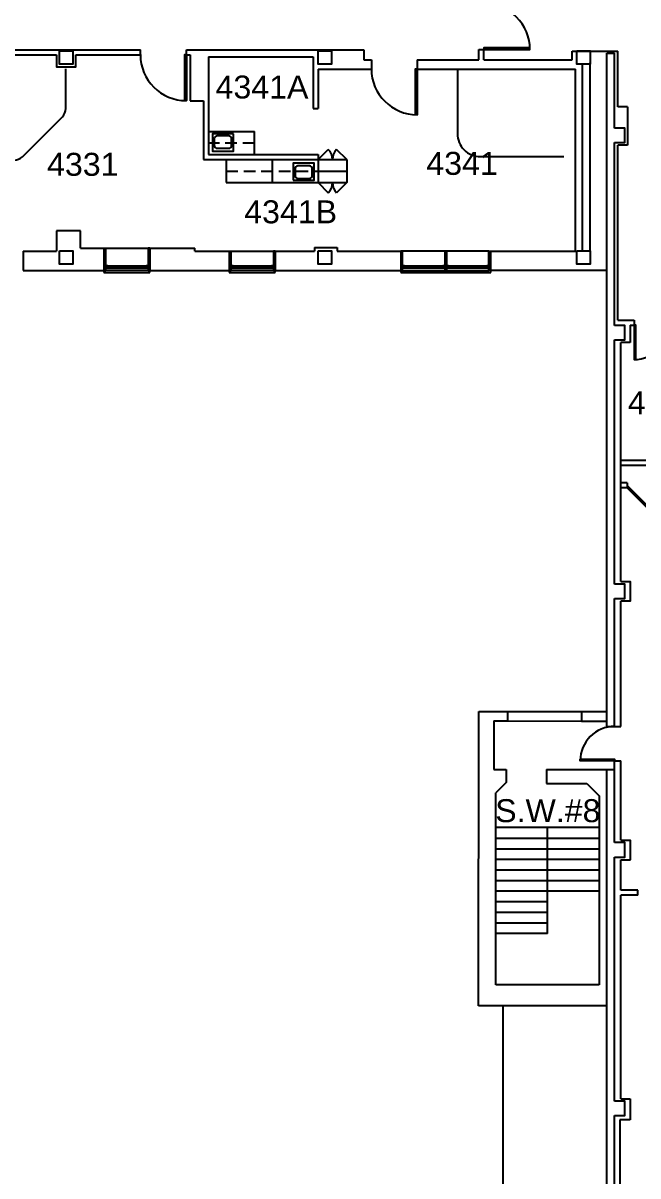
# Model space of a CAD drawing. Header units: inches. Extents: x -1050 to 5570, y -48 to 4302.
# Drawn here: x 4091 to 4733, y 839 to 2042 of the extents above; entities that cross this region are included whole.
import ezdxf

# ---------------------------------------------------------------- set-up
doc = ezdxf.new("R2010")
doc.units = ezdxf.units.IN
doc.header["$LTSCALE"] = 98
doc.header["$MEASUREMENT"] = 0
doc.linetypes.add('HIDDEN2', pattern=[0.1875, 0.125, -0.0625])
doc.layers.get('0').update_dxf_attribs({"linetype": 'CONTINUOUS'})
for name, color, linetype in [('A-ANNO-ROOM', 4, 'CONTINUOUS'), ('A-DOOR', 2, 'CONTINUOUS'), ('A-FLOR-CASE', 3, 'CONTINUOUS'), ('A-FLOR-CASE-UPPR', 3, 'HIDDEN2'), ('A-FLOR-PFIX', 2, 'CONTINUOUS'), ('A-FLOR-STRS', 2, 'CONTINUOUS'), ('A-GLAZ', 2, 'CONTINUOUS'), ('A-GLAZ-SILL', 1, 'CONTINUOUS'), ('A-ROOF-LEVL-THIN', 1, 'CONTINUOUS'), ('A-WALL-FULL', 6, 'CONTINUOUS'), ('X-CLNG-TRAK', 3, 'CONTINUOUS')]:
    doc.layers.add(name, color=color, linetype=linetype)
doc.styles.add('Arial', font='arial.ttf')

# ---------------------------------------------------------------- blocks, each defined once
blk = doc.blocks.new('LAV-CNTR')
blk.add_lwpolyline([(21.6, -11), (21.6, 11), (3.6, 11), (3.6, -11)], close=True)
blk.add_lwpolyline([(19.6, -6), (19.6, 6, 0.414214), (16.6, 9), (9.6, 9, 0.414214), (6.6, 6), (6.6, -6, 0.414214), (9.6, -9), (16.6, -9, 0.414214)], format="xyb", close=True)
blk = doc.blocks.new('COL-EHMANN')
blk.add_lwpolyline([(-7, 7), (7, 7), (7, -7), (-7, -7)], close=True)
blk = doc.blocks.new('*U57')
for p, q in [((0, 0), (0, 0)), ((48, 0), (48, 0))]:
    blk.add_line(p, q)
blk.add_lwpolyline([(0, 0), (0, 48), (1.75, 48), (1.75, 0)], close=True)
blk.add_arc((0, 0), 48, 0, 90)
blk = doc.blocks.new('*U58')
for p, q in [((0, 0), (0, 0)), ((-48, 0), (-48, 0))]:
    blk.add_line(p, q)
blk.add_lwpolyline([(0, 0), (0, 48), (-1.75, 48), (-1.75, 0)], close=True)
blk.add_arc((0, 0), 48, 90, 180)
blk = doc.blocks.new('*U60')
for p, q in [((0, 0), (0, 0)), ((-36, 0), (-36, 0))]:
    blk.add_line(p, q)
blk.add_lwpolyline([(0, 0), (0, 36), (-1.75, 36), (-1.75, 0)], close=True)
blk.add_arc((0, 0), 36, 90, 180)
blk = doc.blocks.new('*U64')
for p, q in [((0, 0), (0, 0)), ((-48, 0), (-48, 0))]:
    blk.add_line(p, q)
blk.add_lwpolyline([(0, 0), (-33.9, 33.9), (-35.2, 32.7), (-1.2, -1.2)], close=True)
blk.add_arc((0, 0), 48, 135, 180)
blk = doc.blocks.new('*U79')
for p, q in [((0, 0), (0, 0)), ((-36, 0), (-36, 0))]:
    blk.add_line(p, q)
blk.add_lwpolyline([(0, 0), (0, -36), (-1.75, -36), (-1.75, 0)], close=True)
blk.add_arc((0, 0), 36, 180, 270)

msp = doc.modelspace()

# ---------------------------------------------------------------- linework, layer by layer
at = {"layer": 'A-FLOR-CASE'}
for p, q in [((4284.4, 1929), (4332.4, 1929)), ((4332.4, 1905), (4332.4, 1929)), ((4398.7, 1899.8), (4409.3, 1910.4)), ((4428.7, 1899.8), (4418.1, 1910.4)), ((4302.7, 1899.8), (4302.7, 1875.8)), ((4350.7, 1899.8), (4350.7, 1875.8)), ((4398.7, 1899.8), (4428.7, 1899.8)), ((4398.7, 1899.8), (4398.7, 1875.8)), ((4428.7, 1899.8), (4428.7, 1875.8)), ((4398.7, 1887.8), (4428.7, 1887.8)), ((4302.7, 1875.8), (4428.7, 1875.8)), ((4398.7, 1875.8), (4409.3, 1865.2)), ((4428.7, 1875.8), (4418.1, 1865.2))]:
    msp.add_line(p, q, dxfattribs=at)
for centre, start, end in [((4398.7, 1899.8), 0, 45), ((4428.7, 1899.8), 135, 180), ((4398.7, 1875.8), 315, 0), ((4428.7, 1875.8), 180, 225)]:
    msp.add_arc(centre, 15, start, end, dxfattribs=at)
at = {"layer": 'A-FLOR-CASE-UPPR'}
for p, q in [((4332.4, 1917), (4284.4, 1917)), ((4302.7, 1887.8), (4398.7, 1887.8))]:
    msp.add_line(p, q, dxfattribs=at)
at = {"layer": 'A-FLOR-STRS'}
for p, q in [((4584.3, 1202.8), (4692.3, 1202.8)), ((4638.3, 1092), (4638.3, 1202.8)), ((4584.3, 1191.3), (4692.3, 1191.3)), ((4584.3, 1180.3), (4692.3, 1180.3)), ((4584.3, 1169.3), (4692.3, 1169.3)), ((4584.3, 1158.3), (4692.3, 1158.3)), ((4584.3, 1147.3), (4692.3, 1147.3)), ((4584.3, 1136.3), (4692.3, 1136.3)), ((4584.3, 1125.1), (4638.3, 1125.1)), ((4584.3, 1114.1), (4638.3, 1114.1)), ((4584.3, 1103.1), (4638.3, 1103.1)), ((4584.3, 1092.1), (4638.3, 1092.1))]:
    msp.add_line(p, q, dxfattribs=at)
at = {"layer": 'A-GLAZ'}
for p, q in [((4175.2, 1783.9), (4175.2, 1781.9)), ((4175.2, 1781.9), (4223.2, 1781.9)), ((4221.2, 1783.9), (4177.2, 1783.9)), ((4179.2, 1788.9), (4219.2, 1788.9)), ((4179.2, 1787.9), (4219.2, 1787.9)), ((4179.2, 1786.9), (4219.2, 1786.9)), ((4223.2, 1781.9), (4223.2, 1783.9)), ((4306, 1783.9), (4306, 1781.9)), ((4306, 1781.9), (4354, 1781.9)), ((4352, 1783.9), (4308, 1783.9)), ((4310, 1788.9), (4350, 1788.9)), ((4310, 1787.9), (4350, 1787.9)), ((4310, 1786.9), (4350, 1786.9)), ((4354, 1781.9), (4354, 1783.9)), ((4485, 1783.9), (4485, 1781.9)), ((4485, 1781.9), (4579, 1781.9)), ((4487, 1783.9), (4531, 1783.9)), ((4489, 1788.9), (4529, 1788.9)), ((4489, 1787.9), (4529, 1787.9)), ((4489, 1786.9), (4529, 1786.9)), ((4533, 1783.9), (4577, 1783.9)), ((4535, 1788.9), (4575, 1788.9)), ((4535, 1787.9), (4575, 1787.9)), ((4535, 1786.9), (4575, 1786.9)), ((4579, 1781.9), (4579, 1783.9)), ((4596.5, 1323.8), (4673.7, 1323.7)), ((4596.5, 1313.8), (4673.7, 1313.7))]:
    msp.add_line(p, q, dxfattribs=at)
at = {"layer": 'A-GLAZ-SILL'}
for p, q in [((4177.2, 1807.4), (4221.2, 1807.4)), ((4308, 1804.4), (4352, 1804.4)), ((4531, 1804.4), (4487, 1804.4)), ((4577, 1804.4), (4533, 1804.4))]:
    msp.add_line(p, q, dxfattribs=at)
at = {"layer": 'A-ROOF-LEVL-THIN'}
msp.add_lwpolyline([(3427, 623.2), (3520, 623.2), (3520, 545.7), (3546.5, 545.7), (3546.5, 548.7), (4112, 548.7), (4112, 499.2), (4565.5, 499.2), (4565.5, 545.2), (4592, 545.2), (4592, 1016.2)], dxfattribs=at)
at = {"layer": 'A-WALL-FULL'}
for p, q in [((3930.7, 2014.4), (4213.2, 2014.4)), ((4213.2, 2009.2), (4213.2, 2014.4)), ((4261.2, 2009.2), (4261.2, 2014.4)), ((4261.2, 2014.4), (4446.3, 2014.4)), ((4446.3, 2014.4), (4446.3, 2003.9)), ((4566.6, 2003.9), (4566.6, 2014.6)), ((4566.6, 2014.6), (4571.9, 2014.6)), ((4571.9, 2003.9), (4571.9, 2014.6)), ((4664, 2013.2), (4711.6, 2013.2)), ((4664, 2003.9), (4664, 2013.2)), ((4700.3, 1308.1), (4700.3, 2010.8)), ((4700.3, 2010.8), (4708.3, 2010.8)), ((4708.3, 1932.7), (4708.3, 2010.8)), ((4711.6, 1954.8), (4711.6, 2013.2)), ((3930.7, 2009.2), (4125.7, 2009.2)), ((4145.7, 2009.2), (4213.2, 2009.2)), ((4261.2, 2009.2), (4265.2, 2009.2)), ((4265.2, 2009.2), (4265.2, 1961.2)), ((4284.4, 2007.2), (4393.5, 2007.2)), ((4284.4, 2007.2), (4284.4, 1905)), ((4393.5, 2007.2), (4393.5, 1953)), ((4446.3, 2003.9), (4454.3, 2003.9)), ((4454.3, 2003.9), (4454.3, 1994.4)), ((4502.3, 2003.9), (4566.6, 2003.9)), ((4502.3, 2003.9), (4502.3, 1994.4)), ((4571.9, 2003.9), (4664, 2003.9)), ((4674.7, 1804.5), (4674.7, 1999.5)), ((4682.7, 1804.5), (4682.7, 2001)), ((4398.7, 1994.4), (4398.7, 1953)), ((4398.7, 1994.4), (4454.3, 1994.4)), ((4502.3, 1994.4), (4667.5, 1994.4)), ((4667.5, 1804.4), (4667.5, 1994.4)), ((4265.2, 1961.2), (4279.2, 1961.2)), ((4279.2, 1961.2), (4279.2, 1899.8)), ((4393.5, 1953), (4398.7, 1953)), ((4721.6, 1954.8), (4711.6, 1954.8)), ((4721.6, 1954.8), (4721.6, 1914.8)), ((4708.3, 1726.7), (4708.3, 1917.7)), ((4711.6, 1732.1), (4711.6, 1914.8)), ((4721.6, 1914.8), (4711.6, 1914.8)), ((4284.4, 1905), (4398.7, 1905)), ((4398.7, 1905), (4398.7, 1899.8)), ((4279.2, 1899.8), (4398.7, 1899.8)), ((4125.7, 1825.4), (4125.7, 1804.4)), ((4150.7, 1825.4), (4125.7, 1825.4)), ((4150.7, 1807.4), (4150.7, 1825.4)), ((4150.7, 1807.4), (4177.2, 1807.4)), ((4175.2, 1807.4), (4175.2, 1783.9)), ((4175.2, 1807.4), (4175.2, 1783.9)), ((4177.2, 1783.9), (4177.2, 1807.4)), ((4223.2, 1807.4), (4223.2, 1783.9)), ((4223.2, 1807.4), (4270, 1807.4)), ((4223.2, 1807.4), (4223.2, 1783.9)), ((4270, 1804.4), (4270, 1807.4)), ((4395, 1808.2), (4395, 1804.4)), ((4395, 1808.2), (4418.8, 1808.2)), ((4418.8, 1808.2), (4418.8, 1804.4)), ((4090.7, 1804.4), (4090.7, 1783.9)), ((4090.7, 1804.4), (4125.7, 1804.4)), ((4270, 1804.4), (4308, 1804.4)), ((4306, 1804.4), (4306, 1783.9)), ((4306, 1804.4), (4306, 1783.9)), ((4308, 1783.9), (4308, 1804.4)), ((4354, 1804.4), (4354, 1783.9)), ((4354, 1804.4), (4395, 1804.4)), ((4354, 1804.4), (4354, 1783.9)), ((4418.8, 1804.4), (4485, 1804.4)), ((4485, 1804.4), (4485, 1783.9)), ((4579, 1783.9), (4579, 1804.4)), ((4090.7, 1783.9), (4177.2, 1783.9)), ((4223.2, 1783.9), (4308, 1783.9)), ((4711.6, 1732.1), (4728.6, 1732.1)), ((4724.6, 1726.9), (4728.6, 1726.9)), ((4724.6, 1726.9), (4724.6, 1708.8)), ((4728.6, 1732.1), (4728.6, 1726.9)), ((4708.3, 1456.7), (4708.3, 1711.7)), ((4714.6, 1459.2), (4714.6, 1708.8)), ((4724.6, 1708.8), (4714.6, 1708.8)), ((4824, 1585.7), (4714.6, 1585.7)), ((4824, 1580.4), (4714.6, 1580.4)), ((4721.3, 1562.4), (4714.6, 1562.4)), ((4721.3, 1557.2), (4714.6, 1557.2)), ((4721.3, 1562.4), (4721.3, 1557.2)), ((4708.3, 1308.1), (4708.3, 1441.7)), ((4714.6, 1308.1), (4714.6, 1438.8)), ((4566.3, 1016.2), (4566.5, 1323.7)), ((4566.5, 1323.7), (4596.5, 1323.7)), ((4582.2, 1313.8), (4582.2, 1263)), ((4582.2, 1313.8), (4596.5, 1313.8)), ((4596.5, 1323.7), (4596.5, 1313.8)), ((4673.7, 1323.7), (4673.7, 1313.7)), ((4673.7, 1323.7), (4700.3, 1323.7)), ((4673.7, 1313.7), (4700.3, 1313.7)), ((4700.3, 1308.1), (4714.6, 1308.1)), ((4708.3, 1186.7), (4708.3, 1272.1)), ((4708.3, 1272.1), (4714.6, 1272.1)), ((4714.6, 1189.2), (4714.6, 1272.1)), ((4582.2, 1263), (4595.2, 1263)), ((4595.2, 1263), (4595.2, 1249.5)), ((4637.3, 1263), (4708.3, 1263)), ((4637.3, 1263), (4637.3, 1248.5)), ((4700.3, 650.2), (4700.3, 1263)), ((4595.2, 1249.5), (4584.3, 1238.6)), ((4637.3, 1248.5), (4679.4, 1248.5)), ((4679.4, 1248.5), (4692.3, 1235.6)), ((4584.3, 1038.3), (4584.3, 1238.6)), ((4692.3, 1235.6), (4692.3, 1038.3)), ((4708.3, 916.7), (4708.3, 1171.7)), ((4714.6, 1137.2), (4714.6, 1168.8)), ((4732.6, 1137.2), (4714.6, 1137.2)), ((4714.6, 919.2), (4714.6, 1131.9)), ((4732.6, 1131.9), (4714.6, 1131.9)), ((4732.6, 1131.9), (4732.6, 1137.2)), ((4692.3, 1038.3), (4584.3, 1038.3)), ((4700.3, 1016.2), (4566.3, 1016.2)), ((4714.6, 919.2), (4724.6, 919.2)), ((4724.6, 919.2), (4724.6, 897.2)), ((4708.3, 647.7), (4708.3, 901.7)), ((4713.8, 897.2), (4713.8, 801.2)), ((4724.6, 897.2), (4713.8, 897.2))]:
    msp.add_line(p, q, dxfattribs=at)
for points in [[(4125.7, 2009.2), (4125.7, 1996.5), (4145.7, 1996.5), (4145.7, 2009.2)], [(4708.3, 1917.7), (4718.8, 1917.7), (4718.8, 1932.7), (4708.3, 1932.7)], [(4175.2, 1807.4), (4175.2, 1783.9)], [(4223.2, 1807.4), (4221.2, 1807.4), (4221.2, 1783.9), (4223.2, 1783.9)], [(4306, 1804.4), (4306, 1783.9)], [(4354, 1804.4), (4352, 1804.4), (4352, 1783.9), (4487, 1783.9)], [(4487, 1783.9), (4487, 1804.4), (4485, 1804.4), (4485, 1783.9)], [(4700.3, 1783.9), (4577, 1783.9), (4577, 1804.4), (4667.5, 1804.4)], [(4487, 1786.9), (4489, 1786.9), (4489, 1788.9), (4487, 1788.9)], [(4708.3, 1711.7), (4718.8, 1711.7), (4718.8, 1726.7), (4708.3, 1726.7)], [(4708.3, 1441.7), (4718.8, 1441.7), (4718.8, 1456.7), (4708.3, 1456.7)], [(4714.6, 1459.2), (4724.6, 1459.2), (4724.6, 1438.8), (4714.6, 1438.8)], [(4708.3, 1171.7), (4718.8, 1171.7), (4718.8, 1186.7), (4708.3, 1186.7)], [(4714.6, 1189.2), (4724.6, 1189.2), (4724.6, 1168.8)], [(4714.6, 1168.8), (4724.6, 1168.8), (4724.6, 1168.8)], [(4708.3, 901.7), (4718.8, 901.7), (4718.8, 916.7), (4708.3, 916.7)]]:
    msp.add_lwpolyline(points, dxfattribs=at)
for points in [[(4533, 1804.4), (4531, 1804.4), (4531, 1783.9), (4533, 1783.9)], [(4177.2, 1786.9), (4179.2, 1786.9), (4179.2, 1788.9), (4177.2, 1788.9)], [(4219.2, 1786.9), (4221.2, 1786.9), (4221.2, 1788.9), (4219.2, 1788.9)], [(4308, 1786.9), (4310, 1786.9), (4310, 1788.9), (4308, 1788.9)], [(4350, 1786.9), (4352, 1786.9), (4352, 1788.9), (4350, 1788.9)], [(4529, 1786.9), (4531, 1786.9), (4531, 1788.9), (4529, 1788.9)], [(4533, 1786.9), (4535, 1786.9), (4535, 1788.9), (4533, 1788.9)], [(4575, 1786.9), (4577, 1786.9), (4577, 1788.9), (4575, 1788.9)]]:
    msp.add_lwpolyline(points, close=True, dxfattribs=at)
at = {"layer": 'X-CLNG-TRAK'}
for p, q in [((4544.1, 1994.4), (4544.1, 1927)), ((4568.1, 1903), (4655.2, 1903))]:
    msp.add_line(p, q, dxfattribs=at)
msp.add_lwpolyline([(4023.3, 1899.3), (4081.5, 1899.3, 0.198912), (4090, 1902.8), (4131.8, 1944.6, 0.198912), (4135.3, 1953.1), (4135.3, 1994.5)], format="xyb", dxfattribs=at)
msp.add_arc((4568.1, 1927), 24, 180, 270.0001, dxfattribs=at)

# ---------------------------------------------------------------- block references
at = {"layer": 'A-DOOR'}
for name, p, rotation in [('*U58', (4571.9, 2014.6), 270), ('*U57', (4261.2, 2009.4), 180), ('*U57', (4502.3, 1994.6), 180), ('*U60', (4728.6, 1727.1), 180), ('*U64', (4721.3, 1557.2), 180), ('*U79', (4708.3, 1272.1), 270)]:
    msp.add_blockref(name, p, dxfattribs=dict(at, rotation=rotation))
at = {"layer": 'A-FLOR-PFIX'}
for p, rotation in [((4299.4, 1905), 90), ((4383.7, 1899.8), 270)]:
    msp.add_blockref('LAV-CNTR', p, dxfattribs=dict(at, rotation=rotation))
at = {"layer": 'A-WALL-FULL'}
for p in [(4135.7, 2006.5), (4405.7, 2006.5), (4675.7, 2006.5), (4135.7, 1797.5), (4405.7, 1797.5), (4675.7, 1797.5)]:
    msp.add_blockref('COL-EHMANN', p, dxfattribs=at)

# ---------------------------------------------------------------- texts
at = {"layer": 'A-ANNO-ROOM', "style": 'Arial'}
for s, p in [('4341A', (4291.7, 1963.6)), ('4331', (4115.8, 1882.9)), ('4341', (4511.7, 1883.9)), ('4341B', (4321.6, 1833.3)), ('4369', (4722, 1633.9)), ('S.W.#8', (4583.6, 1208.1))]:
    msp.add_text(s, height=24, dxfattribs=at).set_placement(p)

doc.saveas('drawing.dxf')
